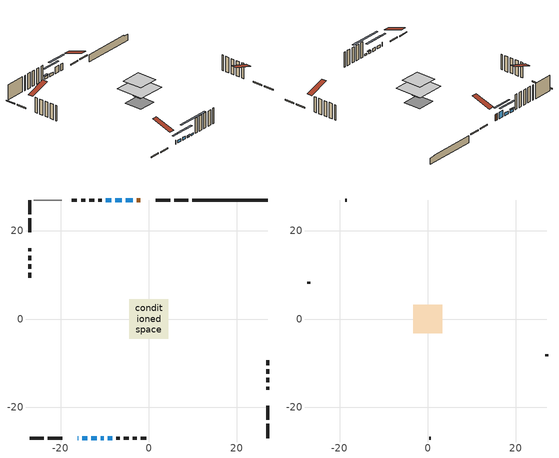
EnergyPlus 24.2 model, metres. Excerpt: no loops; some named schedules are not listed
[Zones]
conditioned space
 floor outside (Floor1 construction): -1.29,-1.29 -1.29,1.29 1.29,1.29 1.29,-1.29 z0.25
 floor adiabatic (AdiabaticFloorConstruction): -4.46,-4.46 -4.46,4.46 4.46,4.46 4.46,-4.46 z2.69
 floor foundation (Slab1 construction): -2.89,-2.89 -2.89,2.89 2.89,2.89 2.89,-2.89 z-2.04
 wall outside (RimJoist1 construction): 8.98,26.97 5.77,26.97 / -26.97,-26.97 -23.77,-26.97 / -26.97,26.97 -26.97,23.77 / 26.97,-26.97 26.97,-23.77 z0.25:0.55
 wall outside (RimJoist2 construction): 4.84,26.97 1.64,26.97 / -22.84,-26.97 -19.63,-26.97 / -26.97,22.84 -26.97,19.63 / 26.97,-22.84 26.97,-19.63 z0.25:0.55
 wall outside (AdiabaticWallConstruction 1): -1.91,26.97 -2.75,26.97 z0.25:2.28
 wall outside (AdiabaticWallConstruction): -16.09,-26.97 -16.02,-26.97 z0.25:1.47; -3.68,26.97 -5.21,26.97 z0.25:2.28; -15.09,-26.97 -13.92,-26.97 / -6.14,26.97 -7.61,26.97 / -8.54,26.97 -9.76,26.97 z0.25:1.11; -13,-26.97 -11.83,-26.97 z0.25:1.17; -10.9,-26.97 -10.19,-26.97 z0.25:0.81; -9.26,-26.97 -8.29,-26.97 z0.25:0.76
 wall outside (Wall1 construction): -10.69,26.97 -11.46,26.97 / -7.37,-26.97 -6.59,-26.97 / -26.97,16.09 -26.97,15.32 / 26.97,-16.09 26.97,-15.32 z0.25:5.13
 wall outside (Wall2 construction): -12.39,26.97 -13.46,26.97 / -5.66,-26.97 -4.59,-26.97 / -26.97,14.39 -26.97,13.31 / 26.97,-14.39 26.97,-13.31 z0.25:5.13
 wall outside (Wall3 construction): -14.39,26.97 -15.35,26.97 / -3.66,-26.97 -2.7,-26.97 / -26.97,12.38 -26.97,11.42 / 26.97,-12.38 26.97,-11.42 z0.25:5.13
 wall outside (Wall4 construction): -16.28,26.97 -17.43,26.97 / -1.77,-26.97 -0.62,-26.97 / -26.97,10.49 -26.97,9.34 / 26.97,-10.49 26.97,-9.34 z0.25:5.13
 wall foundation (FoundationWall1 construction): 9.91,26.97,-2.04 9.91,26.97,0.25 25.27,26.97,0.25 25.27,26.97,-0.04 26.97,26.97,-0.04 26.97,26.97,-2.04
 wall adiabatic (Wall6 construction): -19.68,26.97 -26.05,26.97 z0.25:5.13
 window (WindowConstruction 6): -16.09,-26.97 -16.02,-26.97 z0.25:1.47
 window (WindowConstruction): -3.68,26.97 -5.21,26.97 z0.25:2.28
 window (WindowConstruction 1): -15.09,-26.97 -13.92,-26.97 z0.25:1.11
 window (WindowConstruction 2): -6.14,26.97 -7.61,26.97 z0.25:1.11
 window (WindowConstruction 3): -8.54,26.97 -9.76,26.97 z0.25:1.11
 window (WindowConstruction 4): -13,-26.97 -11.83,-26.97 z0.25:1.16
 window (WindowConstruction 5): -10.9,-26.97 -10.19,-26.97 z0.25:0.81
 window (WindowConstruction 7): -9.26,-26.97 -8.3,-26.97 z0.25:0.76
 door (Door): -1.91,26.97 -2.75,26.97 z0.25:2.28
 ceiling adiabatic (AdiabaticFloorConstruction): 4.46,-4.46 4.46,4.46 -4.46,4.46 -4.46,-4.46 z2.69
attic - vented
 floor to conditioned space (Floor2 construction Reversed): -3.28,-3.28 -3.28,3.28 3.28,3.28 3.28,-3.28 z5.13
 wall outside (Wall5 construction): -18.36,26.97 -18.75,26.97 / 0.31,-26.97 0.7,-26.97 / -26.97,8.41 -26.97,8.03 / 26.97,-8.41 26.97,-8.03 z0.25:5.13
 roof outside (Roof1 construction): -0.98,26.97,5.13 -0.98,20.58,7.26 0.71,20.58,7.26 0.71,26.97,5.13; -17.02,-26.97,5.13 -17.02,-20.58,7.26 -18.7,-20.58,7.26 -18.7,-26.97,5.13; -26.97,17.02,5.13 -20.58,17.02,7.26 -20.58,18.7,7.26 -26.97,18.7,5.13; 26.97,-17.02,5.13 20.58,-17.02,7.26 20.58,-18.7,7.26 26.97,-18.7,5.13
shading: -7.7,26.97 -1.19,26.97 -1.19,27.39 -7.7,27.39 z4.77; -11.43,-26.97 -17.58,-26.97 -17.58,-27.39 -11.43,-27.39 z3.6; -10.1,26.97 -3.65,26.97 -3.65,27.39 -10.1,27.39 z3.6; -9.96,26.97 -8.34,26.97 -8.34,27.39 -9.96,27.39 z1.31; -9.34,-26.97 -15.49,-26.97 -15.49,-27.39 -9.34,-27.39 z3.65; -9.99,-26.97 -11.1,-26.97 -11.1,-27.39 -9.99,-27.39 z1.01; -3.37,-26.97 -14.19,-26.97 -14.19,-27.39 -3.37,-27.39 z5.69
[Building]
Building 1: Terrain=Suburbs
[Site:Location]
Edmonton Intl AP_AB: Latitude {deg}=53.31; Longitude {deg}=-113.58; Time Zone {hr}=-7; Elevation {m}=723; Keep Site Location Information=Yes
[Site:GroundTemperature:Shallow]
-1.56185, -3.61833, -3.78302, -2.80711, 1.11059, 5.01004, 8.39065, 10.5322, 10.7141, 8.97234, 5.67794, 1.89811
[Site:WaterMainsTemperature]
Calculation Method=Schedule; Temperature Schedule=mains temperature schedule
[Material] Roughness=Rough; Thermal Absorptance=0.9
Name | Thickness {m} | Conductivity {W/m-K} | Density {kg/m3} | Specific Heat {J/kg-K} | Solar Absorptance | Visible Absorptance
asphalt or fiberglass shingles | 0.00635 | 0.162714 | 1121.4 | 1465.45 | 0.4 | 0.4
ceiling loosefill ins | 0.0846667 | 0.0480833 | 16.02 | 1046.75 | 0.7 | 0.7
ceiling stud and cavity | 0.1397 | 0.107649 | 65.682 | 1177.47 | 0.7 | 0.7
concrete 4.0 in. | 0.1016 | 1.803125 | 2242.8 | 837.4 | 0.7 | 0.7
concrete 8.0 in. | 0.2032 | 1.803125 | 2242.8 | 837.4 | 0.7 | 0.7
door material | 0.04445 | 0.053851 | 512.64 | 1214.23 | 0.7 | 0.7
exterior vertical ins | 0.00902264 | 0.029427 | 32.04 | 1214.23 | 0.7 | 0.7
floor covering | 0.0127 | 0.0433444 | 54.468 | 1339.84 | 0.6 | 0.6
floor rigid ins | 0.051816 | 0.029427 | 32.04 | 1214.23 | 0.7 | 0.7
floor rigid ins 1; wall rigid ins | 0.512978 | 0.029427 | 32.04 | 1214.23 | 0.7 | 0.7
floor stud and cavity | 0.1397 | 0.783992 | 92.3553 | 1139.71 | 0.7 | 0.7
floor stud and cavity 1 | 0.1397 | 1.75129 | 37.0049 | 1207.88 | 0.7 | 0.7
furniture material conditioned space 1 | 0.1524 | 0.115458 | 640.8 | 1214.23 | 0.6 | 0.6
gypsum board | 0.0127 | 0.160291 | 801 | 837.4 | 0.6 | 0.6
gypsum board 1 | 0.0127 | 0.160291 | 801 | 837.4 | 0.7 | 0.7
osb sheathing 0.5 in. | 0.0127 | 0.115458 | 512.64 | 1214.23 | 0.7 | 0.7
osb sheathing 0.5 in. 1 | 0.0127 | 0.115458 | 512.64 | 1214.23 | 0.4 | 0.4
osb sheathing 0.75 in. | 0.01905 | 0.115458 | 512.64 | 1214.23 | 0.7 | 0.7
osb sheathing 2.0 in. | 0.0508 | 0.115458 | 512.64 | 1214.23 | 0.7 | 0.7
rim joist stud and cavity | 0.0508 | 0.0316831 | 125.044 | 1163.47 | 0.6 | 0.6
rim joist stud and cavity 1 | 0.0508 | 0.0286614 | 125.044 | 1163.47 | 0.6 | 0.6
wall stud and cavity | 0.1397 | 0.107651 | 139.0536 | 1170.24 | 0.7 | 0.7
wall stud and cavity 1 | 0.1397 | 0.0952443 | 139.0536 | 1170.24 | 0.7 | 0.7
wall stud and cavity 2 | 0.1397 | 0.106925 | 139.0536 | 1170.24 | 0.7 | 0.7
wall stud and cavity 3 | 0.1397 | 0.0947891 | 139.0536 | 1170.24 | 0.7 | 0.7
wall stud and cavity 4 | 0.0889 | 6.1454 | 50.32683 | 1063.81 | 0.6 | 0.6
wall stud and cavity 5 | 0.1397 | 0.0950679 | 139.0536 | 1170.24 | 0.7 | 0.7
wall stud and cavity 6 | 0.0889 | 0.380278 | 52.3479 | 1209.89 | 0.7 | 0.7
wall stud and cavity 7 | 0.0889 | 0.391764 | 83.0341 | 1211.67 | 0.7 | 0.7
wood siding | 0.0254 | 0.102417 | 544.68 | 1172.36 | 0.4 | 0.4
wood siding 1 | 0.00254 | 0.102417 | 544.68 | 1172.36 | 0.4 | 0.4
wood siding 2; wood siding 3; wood siding 4 | 0.0254 | 0.102417 | 544.68 | 1172.36 | 0.7 | 0.7
[WindowMaterial:SimpleGlazingSystem]
Name | U-Factor {W/m2-K} | Solar Heat Gain Coefficient
WindowMaterial | 2.98606 | 0.58
WindowMaterial 1 | 3.28302 | 0.53
WindowMaterial 2 | 3.28302 | 0.55
WindowMaterial 3 | 2.421667 | 0.5
WindowMaterial 4 | 3.28416 | 0.54
WindowMaterial 5 | 3.256333 | 0.42
WindowMaterial 6 | 3.09508 | 0.38
WindowMaterial 7 | 5.11758 | 0.5
[Construction]
AdiabaticFloorConstruction: floor stud and cavity 1, floor rigid ins 1, osb sheathing 0.75 in., floor covering
AdiabaticWallConstruction: wood siding 3, wall rigid ins, wall stud and cavity 6, gypsum board
AdiabaticWallConstruction 1: wood siding 4, wall rigid ins, wall stud and cavity 6, gypsum board
Door: door material
Floor1 construction: floor stud and cavity, floor rigid ins, osb sheathing 0.75 in., floor covering
Floor2 construction Reversed: gypsum board, ceiling stud and cavity, ceiling loosefill ins
FoundationWall1 construction: concrete 8.0 in., gypsum board 1
furniture construction conditioned space 1: furniture material conditioned space 1
PartitionWallConstruction: gypsum board, wall stud and cavity 7, gypsum board
RimJoist1 construction: wood siding 2, osb sheathing 2.0 in., rim joist stud and cavity
RimJoist2 construction: wood siding 2, osb sheathing 2.0 in., rim joist stud and cavity 1
Roof1 construction: asphalt or fiberglass shingles
Slab1 construction: concrete 4.0 in.
Wall1 construction: wood siding, osb sheathing 0.5 in., wall stud and cavity, gypsum board
Wall2 construction: wood siding, osb sheathing 0.5 in., wall stud and cavity 1, gypsum board
Wall3 construction: wood siding, osb sheathing 0.5 in., wall stud and cavity 2, gypsum board
Wall4 construction: wood siding, osb sheathing 0.5 in., wall stud and cavity 3, gypsum board
Wall5 construction: wood siding 1, wall stud and cavity 4
Wall6 construction: osb sheathing 0.5 in. 1, wall stud and cavity 5, gypsum board
WindowConstruction: WindowMaterial
WindowConstruction 1: WindowMaterial 1
WindowConstruction 2: WindowMaterial 2
WindowConstruction 3: WindowMaterial 3
WindowConstruction 4: WindowMaterial 4
WindowConstruction 5: WindowMaterial 5
WindowConstruction 6: WindowMaterial 6
WindowConstruction 7: WindowMaterial 7
[Zone] Multiplier=1; Part of Total Floor Area=Yes
Name | Volume {m3}
attic - vented | 14.9286
conditioned space | 280
[Space]
Name | Zone | Volume {m3}
attic - vented 1 | attic - vented | 14.9286
conditioned space 1 | conditioned space | 280
[ZoneInfiltration:EffectiveLeakageArea]
infil attic - vented 1: Zone or Space=attic - vented 1; Schedule=Always On Discrete; Effective Air Leakage Area {cm2}=1500.17; Stack Coefficient=0.000487394; Wind Coefficient=1.49163e-05
[ZoneMixing]
whole house fan mix: Zone or Space=attic - vented; Schedule=Always On Continuous; Design Flow Rate Calculation Method=Flow/Zone; Design Flow Rate {m3/s}=0; Source Zone or Space=conditioned space
[SurfaceProperty:ExposedFoundationPerimeter]
Slab1: Exposed Perimeter Calculation Method=TotalExposedPerimeter; Total Exposed Perimeter {m}=17.066
[InternalMass] Zone or ZoneList=conditioned space; Space or SpaceList=conditioned space 1
Name | Construction | Surface Area {m2}
furniture mass conditioned space 1 | furniture construction conditioned space 1 | 47.8921
partition wall mass | PartitionWallConstruction | 119.73
[Lights]
interior lighting: Zone or ZoneList or Space or SpaceList=conditioned space 1; Schedule=interior lighting schedule; Design Level Calculation Method=LightingLevel; Lighting Level {W}=343.2; Return Air Fraction=0; Fraction Radiant=0.6; Fraction Visible=0.2; Fraction Replaceable=1
[People]
occupants: Zone or ZoneList or Space or SpaceList=conditioned space 1; Number of People Schedule=occupants schedule; Number of People Calculation Method=People; Number of People=3; Fraction Radiant=0.314171; Sensible Heat Fraction=0.56303; Activity Level Schedule=occupants activity schedule; Carbon Dioxide Generation Rate {m3/s-W}=0; Enable ASHRAE 55 Comfort Warnings=No; Mean Radiant Temperature Calculation Type=EnclosureAveraged
[ElectricEquipment] Zone or ZoneList or Space or SpaceList=conditioned space 1; Design Level Calculation Method=EquipmentLevel
Name | Schedule | Design Level {W} | Fraction Latent | Fraction Radiant | Fraction Lost
clothes dryer | clothes dryer schedule | 140.772 | 0.015 | 0.081 | 0.85
clothes washer | clothes washer schedule | 32.1985 | 0.03 | 0.162 | 0.7
cooking range | cooking range schedule | 208.969 | 0.08 | 0.432 | 0.2
dishwasher | dishwasher schedule | 66.8632 | 0.3 | 0.18 | 0.4
fridge | fridge schedule | 72.9452 | 0 | 0.6 | 0
mech vent bath fan 0 | mech vent bath fan 0 schedule | 50.2 | 0 | 0 | 1
mech vent bath fan 1 | mech vent bath fan 1 schedule | 50.2 | 0 | 0 | 1
mech vent house fan | mech vent house fan schedule | 0 | 0 | 0 | 1
mech vent house fan cfis | mech vent house fan cfis schedule | 0 | 0 | 0 | 0
mech vent range fan 0 | mech vent range fan 0 schedule | 57 | 0 | 0 | 1
misc plug loads | misc plug loads schedule | 494.7 | 0.045 | 0.513 | 0.1
whole house fan | Always On Discrete | 0 | 0 | 0 | 1
[OtherEquipment] Zone or ZoneList or Space or SpaceList=conditioned space 1; Design Level Calculation Method=EquipmentLevel
Name | Fuel Type | Schedule | Design Level {W} | Fraction Latent | Fraction Radiant | Fraction Lost
clothes dryer 1 | Electricity | clothes dryer schedule | 0 | 0.015 | 0.081 | 0.85
cooking range 1 | Electricity | cooking range schedule | 0 | 0.08 | 0.432 | 0.2
general water use latent | None | general water use schedule | 59.3978 | 1 | 0 | 0
general water use sensible | None | general water use schedule | -58.539 | 0 | 0.6 | 0
mech vent house fan latent load | None | Always On Discrete | 0 | 1 | 0 | 0
mech vent house fan sensible load | None | Always On Discrete | 0 | 0 | 0 | 0
water heater energy adjustment1 | NaturalGas | Always On Discrete | 0.01 | 0 | 0 | 1
[ZoneInfiltration:DesignFlowRate] Zone or ZoneList or Space or SpaceList=conditioned space 1; Schedule=Always On Discrete; Design Flow Rate Calculation Method=Flow/Zone; Design Flow Rate {m3/s}=0
infil flow; natural vent flow; whole house fan flow
[AvailabilityManager:Scheduled]
furnace airloop Availability Manager: Schedule=Always On Discrete
[Foundation:Kiva]
Foundation Kiva 1: Initial Indoor Air Temperature {C}=18; Wall Height Above Grade {m}=0.249997; Wall Depth Below Slab {m}=0.2032; Custom Block Material Name 1=exterior vertical ins; Custom Block Depth 1 {m}=2.28999; Custom Block X Position 1 {m}=0.2159; Custom Block Z Position 1 {m}=0
[Foundation:Kiva:Settings]
Soil Conductivity {W/m-K}=0.849921; Soil Density {kg/m3}=1842.3; Soil Specific Heat {J/kg-K}=418.7; Ground Solar Absorptivity=0.9; Ground Thermal Absorptivity=0.9; Ground Surface Roughness {m}=0.03; Far-Field Width {m}=40; Deep-Ground Boundary Condition=ZeroFlux; Deep-Ground Depth {m}=40; Minimum Cell Dimension {m}=0.2; Maximum Cell Growth Coefficient=3; Simulation Timestep=Timestep
[Exterior:Lights]
exterior lighting: Schedule=exterior lighting schedule; Design Level {W}=75.6
[EnergyManagementSystem:GlobalVariable]
furnace_airloop_Fan_RTF
infil_program_Qfan
infil_program_Qinf
natural_vent_program_Qnv
natural_vent_program_Qwhf
[EnergyManagementSystem:Sensor]
Name | Output:Variable or Output:Meter Index Key | Output:Variable or Output:Meter
airflow_gain | infil flow | Infiltration Sensible Heat Gain Energy
airflow_gain_1 | natural vent flow | Infiltration Sensible Heat Gain Energy
airflow_gain_2 | whole house fan flow | Infiltration Sensible Heat Gain Energy
airflow_loss | infil flow | Infiltration Sensible Heat Loss Energy
airflow_loss_1 | natural vent flow | Infiltration Sensible Heat Loss Energy
airflow_loss_2 | whole house fan flow | Infiltration Sensible Heat Loss Energy
clg_load_cond |  | Cooling:EnergyTransfer:Zone:CONDITIONED SPACE
clg_sp_s; clg_sp_s_1 | cooling setpoint | Schedule Value
clothes_dryer_exhaust_0_sch_s | clothes dryer exhaust 0 schedule | Schedule Value
cool_season | cooling season schedule | Schedule Value
htg_load_cond |  | Heating:EnergyTransfer:Zone:CONDITIONED SPACE
htg_sp_s; htg_sp_s_1 | heating setpoint | Schedule Value
ig_ee_conv | clothes dryer | Electric Equipment Convective Heating Energy
ig_ee_conv_2 | cooking range | Electric Equipment Convective Heating Energy
ig_ee_conv_4 | fridge | Electric Equipment Convective Heating Energy
ig_ee_conv_5 | misc plug loads | Electric Equipment Convective Heating Energy
ig_ee_conv_6 | whole house fan | Electric Equipment Convective Heating Energy
ig_ee_rad | clothes dryer | Electric Equipment Radiant Heating Energy
ig_ee_rad_2 | cooking range | Electric Equipment Radiant Heating Energy
ig_ee_rad_4 | fridge | Electric Equipment Radiant Heating Energy
ig_ee_rad_5 | misc plug loads | Electric Equipment Radiant Heating Energy
ig_ee_rad_6 | whole house fan | Electric Equipment Radiant Heating Energy
ig_lgt_conv | interior lighting | Lights Convective Heating Energy
ig_lgt_rad | interior lighting | Lights Radiant Heating Energy
ig_lgt_vis | interior lighting | Lights Visible Radiation Heating Energy
ig_oe_conv | clothes dryer 1 | Other Equipment Convective Heating Energy
ig_oe_conv_1 | cooking range 1 | Other Equipment Convective Heating Energy
ig_oe_conv_2 | general water use latent | Other Equipment Convective Heating Energy
ig_oe_conv_3 | general water use sensible | Other Equipment Convective Heating Energy
ig_oe_conv_4 | water heater energy adjustment1 | Other Equipment Convective Heating Energy
ig_oe_rad | clothes dryer 1 | Other Equipment Radiant Heating Energy
ig_oe_rad_1 | cooking range 1 | Other Equipment Radiant Heating Energy
ig_oe_rad_2 | general water use latent | Other Equipment Radiant Heating Energy
ig_oe_rad_3 | general water use sensible | Other Equipment Radiant Heating Energy
ig_oe_rad_4 | water heater energy adjustment1 | Other Equipment Radiant Heating Energy
ig_ppl_conv | occupants | People Convective Heating Energy
ig_ppl_rad | occupants | People Radiant Heating Energy
im_conv | furniture mass conditioned space 1 | Surface Inside Face Convection Heat Gain Energy
im_conv_1 | partition wall mass | Surface Inside Face Convection Heat Gain Energy
im_ig | furniture mass conditioned space 1 | Surface Inside Face Internal Gains Radiation Heat Gain Energy
im_ig_1 | partition wall mass | Surface Inside Face Internal Gains Radiation Heat Gain Energy
im_lgt | furniture mass conditioned space 1 | Surface Inside Face Lights Radiation Heat Gain Energy
im_lgt_1 | partition wall mass | Surface Inside Face Lights Radiation Heat Gain Energy
im_sol | furniture mass conditioned space 1 | Surface Inside Face Solar Radiation Heat Gain Energy
im_sol_1 | partition wall mass | Surface Inside Face Solar Radiation Heat Gain Energy
im_surf | furniture mass conditioned space 1 | Surface Inside Face Net Surface Thermal Radiation Heat Gain Energy
im_surf_1 | partition wall mass | Surface Inside Face Net Surface Thermal Radiation Heat Gain Energy
mech_vent_bath_fan_0_sch_s | mech vent bath fan 0 schedule | Schedule Value
mech_vent_bath_fan_1_sch_s | mech vent bath fan 1 schedule | Schedule Value
mech_vent_range_fan_0_sch_s | mech vent range fan 0 schedule | Schedule Value
mv_conv | mech vent bath fan 0 | Electric Equipment Convective Heating Energy
mv_conv_1 | mech vent bath fan 1 | Electric Equipment Convective Heating Energy
mv_conv_2 | mech vent house fan | Electric Equipment Convective Heating Energy
mv_conv_3 | mech vent house fan cfis | Electric Equipment Convective Heating Energy
mv_conv_4 | mech vent range fan 0 | Electric Equipment Convective Heating Energy
mv_conv_5 | mech vent house fan latent load | Other Equipment Convective Heating Energy
mv_conv_6 | mech vent house fan sensible load | Other Equipment Convective Heating Energy
mv_rad | mech vent bath fan 0 | Electric Equipment Radiant Heating Energy
mv_rad_1 | mech vent bath fan 1 | Electric Equipment Radiant Heating Energy
mv_rad_2 | mech vent house fan | Electric Equipment Radiant Heating Energy
mv_rad_3 | mech vent house fan cfis | Electric Equipment Radiant Heating Energy
mv_rad_4 | mech vent range fan 0 | Electric Equipment Radiant Heating Energy
mv_rad_5 | mech vent house fan latent load | Other Equipment Radiant Heating Energy
mv_rad_6 | mech vent house fan sensible load | Other Equipment Radiant Heating Energy
natural_vent_s | natural vent schedule | Schedule Value
out_pb_s |  | Site Outdoor Air Barometric Pressure
out_wt_s |  | Site Outdoor Air Humidity Ratio
site_vw_s |  | Site Wind Speed
ss_back_out | Window1 | Surface Window Shortwave from Zone Back Out Window Heat Transfer Rate
ss_back_out_1 | Window2 | Surface Window Shortwave from Zone Back Out Window Heat Transfer Rate
ss_back_out_2 | Window3 | Surface Window Shortwave from Zone Back Out Window Heat Transfer Rate
ss_back_out_3 | Window4 | Surface Window Shortwave from Zone Back Out Window Heat Transfer Rate
ss_back_out_4 | Window5 | Surface Window Shortwave from Zone Back Out Window Heat Transfer Rate
ss_back_out_5 | Window6 | Surface Window Shortwave from Zone Back Out Window Heat Transfer Rate
ss_back_out_6 | Window7 | Surface Window Shortwave from Zone Back Out Window Heat Transfer Rate
ss_back_out_7 | Window8 | Surface Window Shortwave from Zone Back Out Window Heat Transfer Rate
ss_conv | Door1 | Surface Inside Face Convection Heat Gain Energy
ss_conv_1 | Window1 | Surface Inside Face Convection Heat Gain Energy
ss_conv_2 | Window2 | Surface Inside Face Convection Heat Gain Energy
ss_conv_3 | Window3 | Surface Inside Face Convection Heat Gain Energy
ss_conv_4 | Window4 | Surface Inside Face Convection Heat Gain Energy
ss_conv_5 | Window5 | Surface Inside Face Convection Heat Gain Energy
ss_conv_6 | Window6 | Surface Inside Face Convection Heat Gain Energy
ss_conv_7 | Window7 | Surface Inside Face Convection Heat Gain Energy
ss_conv_8 | Window8 | Surface Inside Face Convection Heat Gain Energy
ss_ig | Door1 | Surface Inside Face Internal Gains Radiation Heat Gain Energy
ss_ig_1 | Window1 | Surface Inside Face Internal Gains Radiation Heat Gain Energy
ss_ig_2 | Window2 | Surface Inside Face Internal Gains Radiation Heat Gain Energy
ss_ig_3 | Window3 | Surface Inside Face Internal Gains Radiation Heat Gain Energy
ss_ig_4 | Window4 | Surface Inside Face Internal Gains Radiation Heat Gain Energy
ss_ig_5 | Window5 | Surface Inside Face Internal Gains Radiation Heat Gain Energy
ss_ig_6 | Window6 | Surface Inside Face Internal Gains Radiation Heat Gain Energy
ss_ig_7 | Window7 | Surface Inside Face Internal Gains Radiation Heat Gain Energy
ss_ig_8 | Window8 | Surface Inside Face Internal Gains Radiation Heat Gain Energy
ss_lgt | Door1 | Surface Inside Face Lights Radiation Heat Gain Energy
ss_sol | Door1 | Surface Inside Face Solar Radiation Heat Gain Energy
ss_surf | Door1 | Surface Inside Face Net Surface Thermal Radiation Heat Gain Energy
ss_surf_1 | Window1 | Surface Inside Face Net Surface Thermal Radiation Heat Gain Energy
ss_surf_2 | Window2 | Surface Inside Face Net Surface Thermal Radiation Heat Gain Energy
ss_surf_3 | Window3 | Surface Inside Face Net Surface Thermal Radiation Heat Gain Energy
ss_surf_4 | Window4 | Surface Inside Face Net Surface Thermal Radiation Heat Gain Energy
ss_surf_5 | Window5 | Surface Inside Face Net Surface Thermal Radiation Heat Gain Energy
ss_surf_6 | Window6 | Surface Inside Face Net Surface Thermal Radiation Heat Gain Energy
ss_surf_7 | Window7 | Surface Inside Face Net Surface Thermal Radiation Heat Gain Energy
ss_surf_8 | Window8 | Surface Inside Face Net Surface Thermal Radiation Heat Gain Energy
ss_trans_in | Window1 | Surface Window Transmitted Solar Radiation Rate
ss_trans_in_1 | Window2 | Surface Window Transmitted Solar Radiation Rate
ss_trans_in_2 | Window3 | Surface Window Transmitted Solar Radiation Rate
ss_trans_in_3 | Window4 | Surface Window Transmitted Solar Radiation Rate
ss_trans_in_4 | Window5 | Surface Window Transmitted Solar Radiation Rate
ss_trans_in_5 | Window6 | Surface Window Transmitted Solar Radiation Rate
ss_trans_in_6 | Window7 | Surface Window Transmitted Solar Radiation Rate
ss_trans_in_7 | Window8 | Surface Window Transmitted Solar Radiation Rate
ss_trans_out | Window1 | Surface Inside Face Initial Transmitted Diffuse Transmitted Out Window Solar Radiation Rate
ss_trans_out_1 | Window2 | Surface Inside Face Initial Transmitted Diffuse Transmitted Out Window Solar Radiation Rate
ss_trans_out_2 | Window3 | Surface Inside Face Initial Transmitted Diffuse Transmitted Out Window Solar Radiation Rate
ss_trans_out_3 | Window4 | Surface Inside Face Initial Transmitted Diffuse Transmitted Out Window Solar Radiation Rate
ss_trans_out_4 | Window5 | Surface Inside Face Initial Transmitted Diffuse Transmitted Out Window Solar Radiation Rate
ss_trans_out_5 | Window6 | Surface Inside Face Initial Transmitted Diffuse Transmitted Out Window Solar Radiation Rate
ss_trans_out_6 | Window7 | Surface Inside Face Initial Transmitted Diffuse Transmitted Out Window Solar Radiation Rate
ss_trans_out_7 | Window8 | Surface Inside Face Initial Transmitted Diffuse Transmitted Out Window Solar Radiation Rate
s_conv | Floor1 | Surface Inside Face Convection Heat Gain Energy
s_conv_1 | Floor2 | Surface Inside Face Convection Heat Gain Energy
s_conv_10 | RimJoist2:180 | Surface Inside Face Convection Heat Gain Energy
s_conv_11 | RimJoist2:270 | Surface Inside Face Convection Heat Gain Energy
s_conv_12 | RimJoist2:90 | Surface Inside Face Convection Heat Gain Energy
s_conv_13 | Slab1 | Surface Inside Face Convection Heat Gain Energy
s_conv_14 | Wall1:0 | Surface Inside Face Convection Heat Gain Energy
s_conv_15 | Wall1:180 | Surface Inside Face Convection Heat Gain Energy
s_conv_16 | Wall1:270 | Surface Inside Face Convection Heat Gain Energy
s_conv_17 | Wall1:90 | Surface Inside Face Convection Heat Gain Energy
s_conv_18 | Wall2:0 | Surface Inside Face Convection Heat Gain Energy
s_conv_19 | Wall2:180 | Surface Inside Face Convection Heat Gain Energy
s_conv_2 | FoundationWall1 | Surface Inside Face Convection Heat Gain Energy
s_conv_20 | Wall2:270 | Surface Inside Face Convection Heat Gain Energy
s_conv_21 | Wall2:90 | Surface Inside Face Convection Heat Gain Energy
s_conv_22 | Wall3:0 | Surface Inside Face Convection Heat Gain Energy
s_conv_23 | Wall3:180 | Surface Inside Face Convection Heat Gain Energy
s_conv_24 | Wall3:270 | Surface Inside Face Convection Heat Gain Energy
s_conv_25 | Wall3:90 | Surface Inside Face Convection Heat Gain Energy
s_conv_26 | Wall4:0 | Surface Inside Face Convection Heat Gain Energy
s_conv_27 | Wall4:180 | Surface Inside Face Convection Heat Gain Energy
s_conv_28 | Wall4:270 | Surface Inside Face Convection Heat Gain Energy
s_conv_29 | Wall4:90 | Surface Inside Face Convection Heat Gain Energy
s_conv_3 | inferred conditioned ceiling | Surface Inside Face Convection Heat Gain Energy
s_conv_30 | Wall6 | Surface Inside Face Convection Heat Gain Energy
s_conv_4 | inferred conditioned floor | Surface Inside Face Convection Heat Gain Energy
s_conv_5 | RimJoist1:0 | Surface Inside Face Convection Heat Gain Energy
s_conv_6 | RimJoist1:180 | Surface Inside Face Convection Heat Gain Energy
